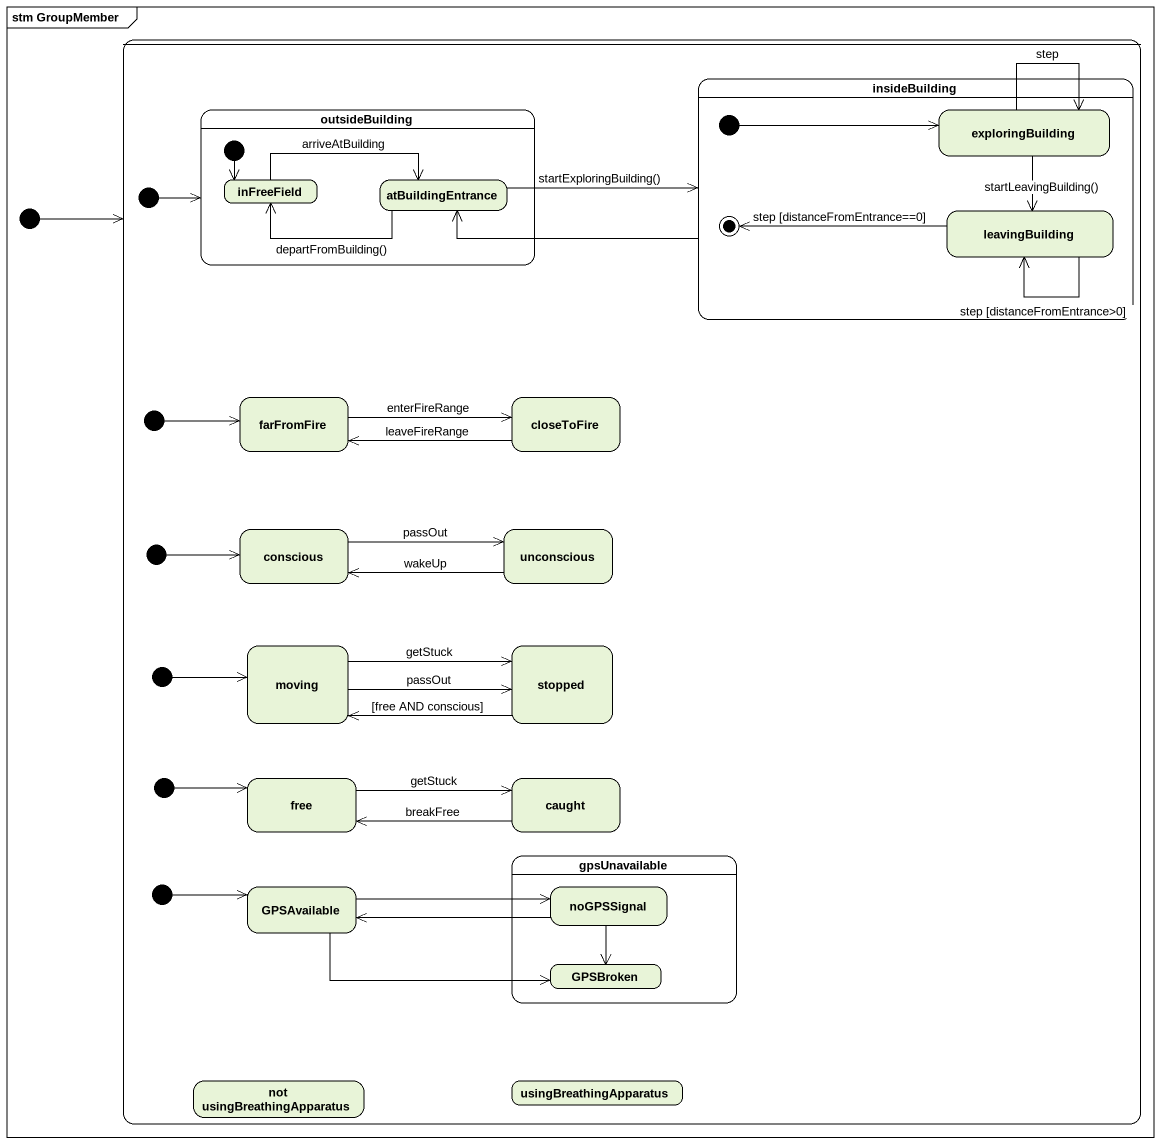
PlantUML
@startuml
mainframe stm GroupMember
hide empty description
state " " as state1 {
  state outsideBuilding {
    state inFreeField
    state atBuildingEntrance
    [*] --> inFreeField
  }
  state insideBuilding {
    state exploringBuilding
    state leavingBuilding
    [*] -right-> exploringBuilding
    leavingBuilding -left-> [*] : step [distanceFromEntrance==0]
  }
  state initial4 <<start>>
  state initial5 <<start>>
  state farFromFire
  state closeToFire
  state initial6 <<start>>
  state conscious
  state unconscious
  state initial7 <<start>>
  state moving
  state stopped
  state initial8 <<start>>
  state free
  state caught
  state gpsUnavailable {
    state noGPSSignal
    state GPSBroken
  }
  state initial9 <<start>>
  state GPSAvailable
  state "not usingBreathingApparatus" as not_usingBreathingApparatus
  state usingBreathingApparatus
}
[*] --> state1
insideBuilding -left-> atBuildingEntrance
exploringBuilding --> exploringBuilding : step
exploringBuilding --> leavingBuilding : startLeavingBuilding()
initial4 -right-> outsideBuilding
inFreeField -right-> atBuildingEntrance : arriveAtBuilding
atBuildingEntrance -right-> insideBuilding : startExploringBuilding()
atBuildingEntrance -left-> inFreeField : departFromBuilding()
leavingBuilding --> leavingBuilding : step [distanceFromEntrance>0]
initial5 -right-> farFromFire
farFromFire -right-> closeToFire : enterFireRange
closeToFire -left-> farFromFire : leaveFireRange
initial6 -right-> conscious
conscious -right-> unconscious : passOut
unconscious -left-> conscious : wakeUp
initial7 -right-> moving
moving -right-> stopped : getStuck
moving -right-> stopped : passOut
stopped -left-> moving : [free AND conscious]
initial8 -right-> free
free -right-> caught : getStuck
caught -left-> free : breakFree
initial9 -right-> GPSAvailable
GPSAvailable -right-> noGPSSignal
GPSAvailable -right-> GPSBroken
noGPSSignal -left-> GPSAvailable
noGPSSignal --> GPSBroken
@enduml
